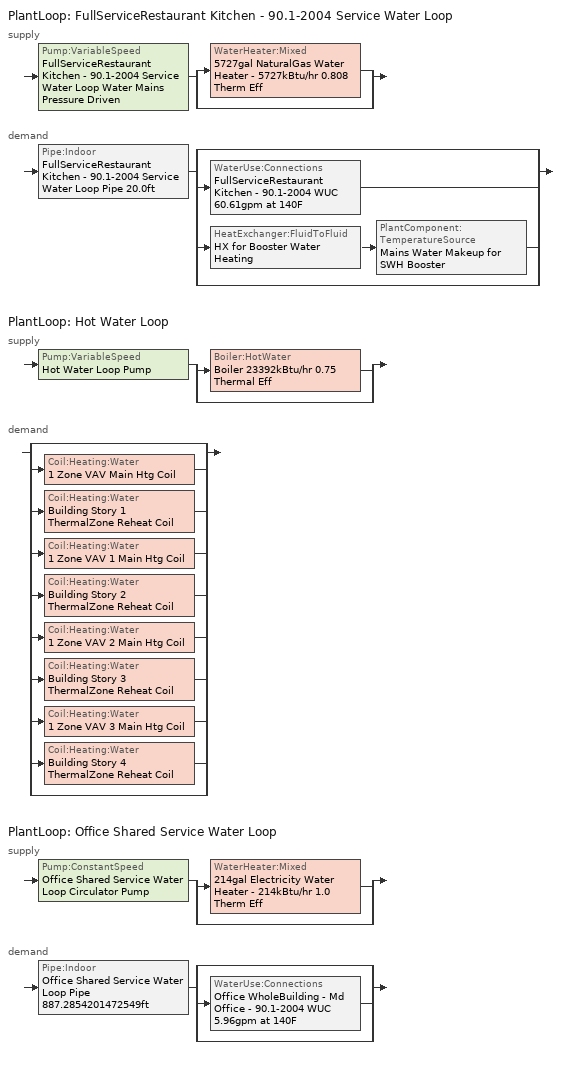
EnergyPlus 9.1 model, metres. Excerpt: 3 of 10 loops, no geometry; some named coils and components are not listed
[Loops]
PlantLoop 'FullServiceRestaurant Kitchen - 90.1-2004 Service Water Loop'
 supply: Pump:VariableSpeed 'FullServiceRestaurant Kitchen - 90.1-2004 Service Water Loop Water Mains Pressure Driven' > split
  | WaterHeater:Mixed '5727gal NaturalGas Water Heater - 5727kBtu/hr 0.808 Therm Eff'
  | bypass
 demand: Pipe:Indoor 'FullServiceRestaurant Kitchen - 90.1-2004 Service Water Loop Pipe 20.0ft' > split
  | bypass
  | WaterUse:Connections 'FullServiceRestaurant Kitchen - 90.1-2004 WUC 60.61gpm at 140F'
  | HeatExchanger:FluidToFluid 'HX for Booster Water Heating' > PlantComponent:TemperatureSource 'Mains Water Makeup for SWH Booster'
  | bypass
PlantLoop 'Hot Water Loop'
 supply: Pump:VariableSpeed 'Hot Water Loop Pump' > split
  | Boiler:HotWater 'Boiler 23392kBtu/hr 0.75 Thermal Eff'
  | bypass
 demand: split
  | bypass
  | Coil:Heating:Water '1 Zone VAV Main Htg Coil'
  | Coil:Heating:Water 'Building Story 1 ThermalZone Reheat Coil'
  | Coil:Heating:Water '1 Zone VAV 1 Main Htg Coil'
  | Coil:Heating:Water 'Building Story 2 ThermalZone Reheat Coil'
  | Coil:Heating:Water '1 Zone VAV 2 Main Htg Coil'
  | Coil:Heating:Water 'Building Story 3 ThermalZone Reheat Coil'
  | Coil:Heating:Water '1 Zone VAV 3 Main Htg Coil'
  | Coil:Heating:Water 'Building Story 4 ThermalZone Reheat Coil'
  | bypass
PlantLoop 'Office Shared Service Water Loop'
 supply: Pump:ConstantSpeed 'Office Shared Service Water Loop Circulator Pump' > split
  | WaterHeater:Mixed '214gal Electricity Water Heater - 214kBtu/hr 1.0 Therm Eff'
  | bypass
 demand: Pipe:Indoor 'Office Shared Service Water Loop Pipe 887.2854201472549ft' > split
  | bypass
  | WaterUse:Connections 'Office WholeBuilding - Md Office - 90.1-2004 WUC 5.96gpm at 140F'
  | bypass
[Material] Roughness=Smooth; Thickness {m}=0.001143; Conductivity {W/m-K}=386; Density {kg/m3}=8906.27; Specific Heat {J/kg-K}=385.1856; Thermal Absorptance=0.9; Solar Absorptance=0.7; Visible Absorptance=0.7
Copper pipe 0.75in type L; Copper pipe 0.75in type L 1
[Construction]
Uninsulated copper pipe 0.75in type L: Copper pipe 0.75in type L
Uninsulated copper pipe 0.75in type L 1: Copper pipe 0.75in type L 1
[Coil:Heating:Water] Availability Schedule=Always On Discrete; U-Factor Times Area Value {W/K}=Autosize; Maximum Water Flow Rate {m3/s}=Autosize; Performance Input Method=UFactorTimesAreaAndDesignWaterFlowRate; Rated Capacity {W}=Autosize; Rated Inlet Water Temperature {C}=82.2222; Rated Inlet Air Temperature {C}=12.7778; Rated Outlet Water Temperature {C}=71.1111; Rated Outlet Air Temperature {C}=40; Rated Ratio for Air and Water Convection=0.5
Building Story 1 ThermalZone Reheat Coil; Building Story 2 ThermalZone Reheat Coil; Building Story 3 ThermalZone Reheat Coil; Building Story 4 ThermalZone Reheat Coil
[SetpointManager:Scheduled] Control Variable=Temperature
Name | Schedule | Setpoint Node or NodeList
Service hot water setpoint manager | Service Water Loop Temp - 140F | FullServiceRestaurant Kitchen - 90.1-2004 Service Water Loop Supply Outlet Node
Hot Water Loop Setpoint Manager | Hot Water Loop Temp - 180F | Hot Water Loop Supply Outlet Node
Service hot water setpoint manager 1 | Service Water Loop Temp - 140F 1 | Office Shared Service Water Loop Supply Outlet Node
[PlantLoop] Fluid Type=Water; Minimum Loop Temperature {C}=10; Maximum Loop Flow Rate {m3/s}=Autosize; Minimum Loop Flow Rate {m3/s}=0; Plant Loop Volume {m3}=Autocalculate; Load Distribution Scheme=Optimal; Plant Loop Demand Calculation Scheme=SingleSetpoint
Name | Plant Equipment Operation Scheme | Maximum Loop Temperature {C}
FullServiceRestaurant Kitchen - 90.1-2004 Service Water Loop | FullServiceRestaurant Kitchen - 90.1-2004 Service Water Loop Operation Schemes | 60
Hot Water Loop | Hot Water Loop Operation Schemes | 100
Office Shared Service Water Loop | Office Shared Service Water Loop Operation Schemes | 60
[Sizing:Plant] Loop Type=Heating; Sizing Option=NonCoincident; Zone Timesteps in Averaging Window=1; Coincident Sizing Factor Mode=None
Name | Design Loop Exit Temperature {C} | Loop Design Temperature Difference {deltaC}
FullServiceRestaurant Kitchen - 90.1-2004 Service Water Loop; Office Shared Service Water Loop | 60 | 5
Hot Water Loop | 82.2222 | 11.1111
[Pump:ConstantSpeed]
Office Shared Service Water Loop Circulator Pump: Design Flow Rate {m3/s}=Autosize; Design Pump Head {Pa}=29890.7; Design Power Consumption {W}=Autosize; Motor Efficiency=0.825; Fraction of Motor Inefficiencies to Fluid Stream=0; Pump Control Type=Intermittent; Design Power Sizing Method=PowerPerFlowPerPressure; Design Electric Power per Unit Flow Rate {W/(m3/s)}=348701.1; Design Shaft Power per Unit Flow Rate per Unit Head=1.28205
[Pump:VariableSpeed] Design Maximum Flow Rate {m3/s}=Autosize; Design Power Consumption {W}=Autosize; Fraction of Motor Inefficiencies to Fluid Stream=0; Coefficient 1 of the Part Load Performance Curve=0; Coefficient 2 of the Part Load Performance Curve=1; Coefficient 3 of the Part Load Performance Curve=0; Coefficient 4 of the Part Load Performance Curve=0; Design Minimum Flow Rate {m3/s}=0; Skin Loss Radiative Fraction=0.5; Design Power Sizing Method=PowerPerFlowPerPressure; Design Electric Power per Unit Flow Rate {W/(m3/s)}=348701.1; Design Shaft Power per Unit Flow Rate per Unit Head=1.28205; Design Minimum Flow Rate Fraction=0
Name | Design Pump Head {Pa} | Motor Efficiency | Pump Control Type
FullServiceRestaurant Kitchen - 90.1-2004 Service Water Loop Water Mains Pressure Driven | 0.001 | 0.825 | Continuous
Hot Water Loop Pump | 179344 | 0.93 | Intermittent
[PlantEquipmentOperationSchemes] Control Scheme Object Type 1=PlantEquipmentOperation:HeatingLoad; Control Scheme Schedule Name 1=Always On Discrete
Name | Control Scheme Name 1
FullServiceRestaurant Kitchen - 90.1-2004 Service Water Loop Operation Schemes | FullServiceRestaurant Kitchen - 90.1-2004 Service Water Loop Heating Operation Scheme
Hot Water Loop Operation Schemes | Hot Water Loop Heating Operation Scheme
Office Shared Service Water Loop Operation Schemes | Office Shared Service Water Loop Heating Operation Scheme
[PlantEquipmentList]
FullServiceRestaurant Kitchen - 90.1-2004 Service Water Loop Heating Equipment List: WaterHeater:Mixed, 5727gal NaturalGas Water Heater - 5727kBtu/hr 0.808 Therm Eff
Hot Water Loop Heating Equipment List: Boiler:HotWater, Boiler 23392kBtu/hr 0.75 Thermal Eff
Office Shared Service Water Loop Heating Equipment List: WaterHeater:Mixed, 214gal Electricity Water Heater - 214kBtu/hr 1.0 Therm Eff
[WaterHeater:Mixed] Deadband Temperature Difference {deltaC}=2; Maximum Temperature Limit {C}=60; Heater Control Type=Cycle; Heater Ignition Minimum Flow Rate {m3/s}=0; Heater Ignition Delay {s}=0; Off Cycle Parasitic Fuel Consumption Rate {W}=0; Off Cycle Parasitic Heat Fraction to Tank=0; On Cycle Parasitic Fuel Consumption Rate {W}=0; On Cycle Parasitic Heat Fraction to Tank=0; Ambient Temperature Indicator=Schedule; Off Cycle Loss Fraction to Zone=1; On Cycle Loss Fraction to Zone=1; Use Side Effectiveness=1; Source Side Effectiveness=1; Use Side Design Flow Rate {m3/s}=Autosize; Source Side Design Flow Rate {m3/s}=Autosize; Indirect Water Heating Recovery Time {hr}=1.5; Source Side Flow Control Mode=IndirectHeatPrimarySetpoint
Name | Tank Volume {m3} | Setpoint Temperature Schedule | Heater Maximum Capacity {W} | Heater Fuel Type | Heater Thermal Efficiency | Off Cycle Parasitic Fuel Type | On Cycle Parasitic Fuel Type | Ambient Temperature Schedule | Off Cycle Loss Coefficient to Ambient Temperature {W/K} | On Cycle Loss Coefficient to Ambient Temperature {W/K}
5727gal NaturalGas Water Heater - 5727kBtu/hr 0.808 Therm Eff | 21.6802 | Service Water Loop Temp - 140F | 1.67851e+06 | NaturalGas | 0.808397 | NaturalGas | NaturalGas | Water Heater Ambient Temp Schedule - 71.6f | 453.02 | 453.02
214gal Electricity Water Heater - 214kBtu/hr 1.0 Therm Eff | 0.810308 | Service Water Loop Temp - 140F 1 | 62735 | Electricity | 1 | Electricity | Electricity | Water Heater Ambient Temp Schedule - 71.6f 1 | 4.0098 | 4.0098
[WaterUse:Connections]
Name | Water Use Equipment Name 1
FullServiceRestaurant Kitchen - 90.1-2004 WUC 60.61gpm at 140F | FullServiceRestaurant Kitchen - 90.1-2004 Service Water Use 60.61gpm at 140F
Office WholeBuilding - Md Office - 90.1-2004 WUC 5.96gpm at 140F | Office WholeBuilding - Md Office - 90.1-2004 Service Water Use 5.96gpm at 140F
[WaterUse:Equipment] Sensible Fraction Schedule=Fraction Sensible - 0.2; Latent Fraction Schedule=Fraction Latent - 0.05
Name | Peak Flow Rate {m3/s} | Flow Rate Fraction Schedule | Target Temperature Schedule
FullServiceRestaurant Kitchen - 90.1-2004 Service Water Use 60.61gpm at 140F | 0.00382367 | RestaurantSitDown BLDG_SWH_SCH | Mixed Water At Faucet Temp - 140F
Office WholeBuilding - Md Office - 90.1-2004 Service Water Use 5.96gpm at 140F | 0.000376083 | OfficeMedium BLDG_SWH_SCH | Mixed Water At Faucet Temp - 140F 1
[PlantEquipmentOperation:HeatingLoad] Load Range Lower Limit 1 {W}=0; Load Range Upper Limit 1 {W}=1000000000
Name | Range Equipment List Name 1
FullServiceRestaurant Kitchen - 90.1-2004 Service Water Loop Heating Operation Scheme | FullServiceRestaurant Kitchen - 90.1-2004 Service Water Loop Heating Equipment List
Hot Water Loop Heating Operation Scheme | Hot Water Loop Heating Equipment List
Office Shared Service Water Loop Heating Operation Scheme | Office Shared Service Water Loop Heating Equipment List
[Pipe:Indoor] Environment Type=Schedule; Pipe Inside Diameter {m}=0.019939
Name | Construction | Ambient Temperature Schedule | Ambient Air Velocity Schedule | Pipe Length {m}
FullServiceRestaurant Kitchen - 90.1-2004 Service Water Loop Pipe 20.0ft | Uninsulated copper pipe 0.75in type L | FullServiceRestaurant Kitchen - 90.1-2004 Service Water Loop Piping Air Temp - 70F | FullServiceRestaurant Kitchen - 90.1-2004 Service Water Loop Piping Air Velocity - 0.67mph | 6.096
Office Shared Service Water Loop Pipe 887.2854201472549ft | Uninsulated copper pipe 0.75in type L 1 | Office Shared Service Water Loop Piping Air Temp - 70F | Office Shared Service Water Loop Piping Air Velocity - 0.67mph | 270.445
[PlantComponent:TemperatureSource]
Mains Water Makeup for SWH Booster: Design Volume Flow Rate {m3/s}=Autosize; Temperature Specification Type=Scheduled; Source Temperature {C}=8; Source Temperature Schedule=Mains Water Temperature
[Boiler:HotWater]
Boiler 23392kBtu/hr 0.75 Thermal Eff: Fuel Type=NaturalGas; Nominal Capacity {W}=Autosize; Nominal Thermal Efficiency=0.75; Efficiency Curve Temperature Evaluation Variable=LeavingBoiler; Normalized Boiler Efficiency Curve=Boiler with No Minimum Turndown; Design Water Flow Rate {m3/s}=Autosize; Minimum Part Load Ratio=0; Maximum Part Load Ratio=1.2; Optimum Part Load Ratio=1; Water Outlet Upper Temperature Limit {C}=95; Boiler Flow Mode=LeavingSetpointModulated; Parasitic Electric Load {W}=0; Sizing Factor=1
[Schedule:Day:Interval]
Fraction Latent - 0.05 Default: No, 24:00, 0.05
Fraction Sensible - 0.2 Default: No, 24:00, 0.2
FullServiceRestaurant Kitchen - 90.1-2004 Service Water Loop Piping Air Temp - 70F Default; Office Shared Service Water Loop Piping Air Temp - 70F Default: No, 24:00, 21.1111
FullServiceRestaurant Kitchen - 90.1-2004 Service Water Loop Piping Air Velocity - 0.67mph Default; Office Shared Service Water Loop Piping Air Velocity - 0.67mph Default: No, 24:00, 0.3
Hot Water Loop Temp - 180F Default: No, 24:00, 82.2222
Mixed Water At Faucet Temp - 140F Default; Mixed Water At Faucet Temp - 140F Default 1; Service Water Loop Temp - 140F Default; Service Water Loop Temp - 140F Default 1: No, 24:00, 60
OfficeMedium BLDG_SWH_SCH Default: No, 06:00, 0, 11:00, 0.04, 13:00, 0.06, 14:00, 0.09, 15:00, 0.06, 18:00, 0.04, 24:00, 0
OfficeMedium BLDG_SWH_SCH SmrDsn|Wkdy Day; OfficeMedium BLDG_SWH_SCH Summer Design Day: No, 06:00, 0, 07:00, 0.07, 08:00, 0.19, 09:00, 0.35, 10:00, 0.38, 11:00, 0.39, 12:00, 0.47, 13:00, 0.57, 14:00, 0.54, 15:00, 0.34, 16:00, 0.33, 17:00, 0.44, 18:00, 0.26, 19:00, 0.21, 20:00, 0.15, 21:00, 0.17, 22:00, 0.08, 24:00, 0.05
OfficeMedium BLDG_SWH_SCH Winter Design Day; OfficeMedium BLDG_SWH_SCH WntrDsn|Sat Day: No, 06:00, 0, 07:00, 0.07, 08:00, 0.11, 09:00, 0.15, 10:00, 0.21, 11:00, 0.19, 12:00, 0.23, 13:00, 0.2, 14:00, 0.19, 15:00, 0.15, 16:00, 0.13, 17:00, 0.14, 19:00, 0.07, 24:00, 0
RestaurantSitDown BLDG_SWH_SCH Default: No, 01:00, 0.25, 06:00, 0, 10:00, 0.15, 12:00, 0.5, 14:00, 0.4, 17:00, 0.3, 18:00, 0.4, 20:00, 0.5, 21:00, 0.4, 22:00, 0.5, 23:00, 0.4, 24:00, 0.2
RestaurantSitDown BLDG_SWH_SCH SmrDsn|Wkdy Day; RestaurantSitDown BLDG_SWH_SCH Summer Design Day: No, 01:00, 0.2, 06:00, 0, 07:00, 0.15, 08:00, 0.6, 09:00, 0.55, 10:00, 0.45, 11:00, 0.4, 12:00, 0.45, 13:00, 0.4, 14:00, 0.35, 17:00, 0.3, 18:00, 0.4, 19:00, 0.55, 20:00, 0.6, 21:00, 0.5, 22:00, 0.55, 23:00, 0.45, 24:00, 0.25
RestaurantSitDown BLDG_SWH_SCH Winter Design Day; RestaurantSitDown BLDG_SWH_SCH WntrDsn|Sat Day: No, 01:00, 0.2, 06:00, 0, 09:00, 0.15, 10:00, 0.5, 11:00, 0.45, 13:00, 0.5, 14:00, 0.45, 16:00, 0.4, 17:00, 0.35, 18:00, 0.4, 20:00, 0.55, 21:00, 0.5, 22:00, 0.55, 23:00, 0.4, 24:00, 0.3
Water Heater Ambient Temp Schedule - 71.6f Default; Water Heater Ambient Temp Schedule - 71.6f Default 1: No, 24:00, 22
[Schedule:Week:Daily]
Fraction Latent - 0.05 Week Rule - Jan1-Dec31: Fraction Latent - 0.05 Default, Fraction Latent - 0.05 Default, Fraction Latent - 0.05 Default, Fraction Latent - 0.05 Default, Fraction Latent - 0.05 Default, Fraction Latent - 0.05 Default, Fraction Latent - 0.05 Default, Fraction Latent - 0.05 Default, Fraction Latent - 0.05 Default, Fraction Latent - 0.05 Default, Fraction Latent - 0.05 Default, Fraction Latent - 0.05 Default
Fraction Sensible - 0.2 Week Rule - Jan1-Dec31: Fraction Sensible - 0.2 Default, Fraction Sensible - 0.2 Default, Fraction Sensible - 0.2 Default, Fraction Sensible - 0.2 Default, Fraction Sensible - 0.2 Default, Fraction Sensible - 0.2 Default, Fraction Sensible - 0.2 Default, Fraction Sensible - 0.2 Default, Fraction Sensible - 0.2 Default, Fraction Sensible - 0.2 Default, Fraction Sensible - 0.2 Default, Fraction Sensible - 0.2 Default
FullServiceRestaurant Kitchen - 90.1-2004 Service Water Loop Piping Air Temp - 70F Week Rule - Jan1-Dec31: FullServiceRestaurant Kitchen - 90.1-2004 Service Water Loop Piping Air Temp - 70F Default, FullServiceRestaurant Kitchen - 90.1-2004 Service Water Loop Piping Air Temp - 70F Default, FullServiceRestaurant Kitchen - 90.1-2004 Service Water Loop Piping Air Temp - 70F Default, FullServiceRestaurant Kitchen - 90.1-2004 Service Water Loop Piping Air Temp - 70F Default, FullServiceRestaurant Kitchen - 90.1-2004 Service Water Loop Piping Air Temp - 70F Default, FullServiceRestaurant Kitchen - 90.1-2004 Service Water Loop Piping Air Temp - 70F Default, FullServiceRestaurant Kitchen - 90.1-2004 Service Water Loop Piping Air Temp - 70F Default, FullServiceRestaurant Kitchen - 90.1-2004 Service Water Loop Piping Air Temp - 70F Default, FullServiceRestaurant Kitchen - 90.1-2004 Service Water Loop Piping Air Temp - 70F Default, FullServiceRestaurant Kitchen - 90.1-2004 Service Water Loop Piping Air Temp - 70F Default, FullServiceRestaurant Kitchen - 90.1-2004 Service Water Loop Piping Air Temp - 70F Default, FullServiceRestaurant Kitchen - 90.1-2004 Service Water Loop Piping Air Temp - 70F Default
FullServiceRestaurant Kitchen - 90.1-2004 Service Water Loop Piping Air Velocity - 0.67mph Week Rule - Jan1-Dec31: FullServiceRestaurant Kitchen - 90.1-2004 Service Water Loop Piping Air Velocity - 0.67mph Default, FullServiceRestaurant Kitchen - 90.1-2004 Service Water Loop Piping Air Velocity - 0.67mph Default, FullServiceRestaurant Kitchen - 90.1-2004 Service Water Loop Piping Air Velocity - 0.67mph Default, FullServiceRestaurant Kitchen - 90.1-2004 Service Water Loop Piping Air Velocity - 0.67mph Default, FullServiceRestaurant Kitchen - 90.1-2004 Service Water Loop Piping Air Velocity - 0.67mph Default, FullServiceRestaurant Kitchen - 90.1-2004 Service Water Loop Piping Air Velocity - 0.67mph Default, FullServiceRestaurant Kitchen - 90.1-2004 Service Water Loop Piping Air Velocity - 0.67mph Default, FullServiceRestaurant Kitchen - 90.1-2004 Service Water Loop Piping Air Velocity - 0.67mph Default, FullServiceRestaurant Kitchen - 90.1-2004 Service Water Loop Piping Air Velocity - 0.67mph Default, FullServiceRestaurant Kitchen - 90.1-2004 Service Water Loop Piping Air Velocity - 0.67mph Default, FullServiceRestaurant Kitchen - 90.1-2004 Service Water Loop Piping Air Velocity - 0.67mph Default, FullServiceRestaurant Kitchen - 90.1-2004 Service Water Loop Piping Air Velocity - 0.67mph Default
Hot Water Loop Temp - 180F Week Rule - Jan1-Dec31: Hot Water Loop Temp - 180F Default, Hot Water Loop Temp - 180F Default, Hot Water Loop Temp - 180F Default, Hot Water Loop Temp - 180F Default, Hot Water Loop Temp - 180F Default, Hot Water Loop Temp - 180F Default, Hot Water Loop Temp - 180F Default, Hot Water Loop Temp - 180F Default, Hot Water Loop Temp - 180F Default, Hot Water Loop Temp - 180F Default, Hot Water Loop Temp - 180F Default, Hot Water Loop Temp - 180F Default
Mixed Water At Faucet Temp - 140F Week Rule - Jan1-Dec31: Mixed Water At Faucet Temp - 140F Default, Mixed Water At Faucet Temp - 140F Default, Mixed Water At Faucet Temp - 140F Default, Mixed Water At Faucet Temp - 140F Default, Mixed Water At Faucet Temp - 140F Default, Mixed Water At Faucet Temp - 140F Default, Mixed Water At Faucet Temp - 140F Default, Mixed Water At Faucet Temp - 140F Default, Mixed Water At Faucet Temp - 140F Default, Mixed Water At Faucet Temp - 140F Default, Mixed Water At Faucet Temp - 140F Default, Mixed Water At Faucet Temp - 140F Default
Mixed Water At Faucet Temp - 140F 1 Week Rule - Jan1-Dec31: Mixed Water At Faucet Temp - 140F Default 1, Mixed Water At Faucet Temp - 140F Default 1, Mixed Water At Faucet Temp - 140F Default 1, Mixed Water At Faucet Temp - 140F Default 1, Mixed Water At Faucet Temp - 140F Default 1, Mixed Water At Faucet Temp - 140F Default 1, Mixed Water At Faucet Temp - 140F Default 1, Mixed Water At Faucet Temp - 140F Default 1, Mixed Water At Faucet Temp - 140F Default 1, Mixed Water At Faucet Temp - 140F Default 1, Mixed Water At Faucet Temp - 140F Default 1, Mixed Water At Faucet Temp - 140F Default 1
Office Shared Service Water Loop Piping Air Temp - 70F Week Rule - Jan1-Dec31: Office Shared Service Water Loop Piping Air Temp - 70F Default, Office Shared Service Water Loop Piping Air Temp - 70F Default, Office Shared Service Water Loop Piping Air Temp - 70F Default, Office Shared Service Water Loop Piping Air Temp - 70F Default, Office Shared Service Water Loop Piping Air Temp - 70F Default, Office Shared Service Water Loop Piping Air Temp - 70F Default, Office Shared Service Water Loop Piping Air Temp - 70F Default, Office Shared Service Water Loop Piping Air Temp - 70F Default, Office Shared Service Water Loop Piping Air Temp - 70F Default, Office Shared Service Water Loop Piping Air Temp - 70F Default, Office Shared Service Water Loop Piping Air Temp - 70F Default, Office Shared Service Water Loop Piping Air Temp - 70F Default
Office Shared Service Water Loop Piping Air Velocity - 0.67mph Week Rule - Jan1-Dec31: Office Shared Service Water Loop Piping Air Velocity - 0.67mph Default, Office Shared Service Water Loop Piping Air Velocity - 0.67mph Default, Office Shared Service Water Loop Piping Air Velocity - 0.67mph Default, Office Shared Service Water Loop Piping Air Velocity - 0.67mph Default, Office Shared Service Water Loop Piping Air Velocity - 0.67mph Default, Office Shared Service Water Loop Piping Air Velocity - 0.67mph Default, Office Shared Service Water Loop Piping Air Velocity - 0.67mph Default, Office Shared Service Water Loop Piping Air Velocity - 0.67mph Default, Office Shared Service Water Loop Piping Air Velocity - 0.67mph Default, Office Shared Service Water Loop Piping Air Velocity - 0.67mph Default, Office Shared Service Water Loop Piping Air Velocity - 0.67mph Default, Office Shared Service Water Loop Piping Air Velocity - 0.67mph Default
OfficeMedium BLDG_SWH_SCH Week Rule - Jan1-Dec31: OfficeMedium BLDG_SWH_SCH Default, OfficeMedium BLDG_SWH_SCH SmrDsn|Wkdy Day, OfficeMedium BLDG_SWH_SCH SmrDsn|Wkdy Day, OfficeMedium BLDG_SWH_SCH SmrDsn|Wkdy Day, OfficeMedium BLDG_SWH_SCH SmrDsn|Wkdy Day, OfficeMedium BLDG_SWH_SCH SmrDsn|Wkdy Day, OfficeMedium BLDG_SWH_SCH WntrDsn|Sat Day, OfficeMedium BLDG_SWH_SCH Default, OfficeMedium BLDG_SWH_SCH Summer Design Day, OfficeMedium BLDG_SWH_SCH Winter Design Day, OfficeMedium BLDG_SWH_SCH Default, OfficeMedium BLDG_SWH_SCH Default
RestaurantSitDown BLDG_SWH_SCH Week Rule - Jan1-Dec31: RestaurantSitDown BLDG_SWH_SCH Default, RestaurantSitDown BLDG_SWH_SCH SmrDsn|Wkdy Day, RestaurantSitDown BLDG_SWH_SCH SmrDsn|Wkdy Day, RestaurantSitDown BLDG_SWH_SCH SmrDsn|Wkdy Day, RestaurantSitDown BLDG_SWH_SCH SmrDsn|Wkdy Day, RestaurantSitDown BLDG_SWH_SCH SmrDsn|Wkdy Day, RestaurantSitDown BLDG_SWH_SCH WntrDsn|Sat Day, RestaurantSitDown BLDG_SWH_SCH Default, RestaurantSitDown BLDG_SWH_SCH Summer Design Day, RestaurantSitDown BLDG_SWH_SCH Winter Design Day, RestaurantSitDown BLDG_SWH_SCH Default, RestaurantSitDown BLDG_SWH_SCH Default
Service Water Loop Temp - 140F Week Rule - Jan1-Dec31: Service Water Loop Temp - 140F Default, Service Water Loop Temp - 140F Default, Service Water Loop Temp - 140F Default, Service Water Loop Temp - 140F Default, Service Water Loop Temp - 140F Default, Service Water Loop Temp - 140F Default, Service Water Loop Temp - 140F Default, Service Water Loop Temp - 140F Default, Service Water Loop Temp - 140F Default, Service Water Loop Temp - 140F Default, Service Water Loop Temp - 140F Default, Service Water Loop Temp - 140F Default
Service Water Loop Temp - 140F 1 Week Rule - Jan1-Dec31: Service Water Loop Temp - 140F Default 1, Service Water Loop Temp - 140F Default 1, Service Water Loop Temp - 140F Default 1, Service Water Loop Temp - 140F Default 1, Service Water Loop Temp - 140F Default 1, Service Water Loop Temp - 140F Default 1, Service Water Loop Temp - 140F Default 1, Service Water Loop Temp - 140F Default 1, Service Water Loop Temp - 140F Default 1, Service Water Loop Temp - 140F Default 1, Service Water Loop Temp - 140F Default 1, Service Water Loop Temp - 140F Default 1
Water Heater Ambient Temp Schedule - 71.6f Week Rule - Jan1-Dec31: Water Heater Ambient Temp Schedule - 71.6f Default, Water Heater Ambient Temp Schedule - 71.6f Default, Water Heater Ambient Temp Schedule - 71.6f Default, Water Heater Ambient Temp Schedule - 71.6f Default, Water Heater Ambient Temp Schedule - 71.6f Default, Water Heater Ambient Temp Schedule - 71.6f Default, Water Heater Ambient Temp Schedule - 71.6f Default, Water Heater Ambient Temp Schedule - 71.6f Default, Water Heater Ambient Temp Schedule - 71.6f Default, Water Heater Ambient Temp Schedule - 71.6f Default, Water Heater Ambient Temp Schedule - 71.6f Default, Water Heater Ambient Temp Schedule - 71.6f Default
Water Heater Ambient Temp Schedule - 71.6f 1 Week Rule - Jan1-Dec31: Water Heater Ambient Temp Schedule - 71.6f Default 1, Water Heater Ambient Temp Schedule - 71.6f Default 1, Water Heater Ambient Temp Schedule - 71.6f Default 1, Water Heater Ambient Temp Schedule - 71.6f Default 1, Water Heater Ambient Temp Schedule - 71.6f Default 1, Water Heater Ambient Temp Schedule - 71.6f Default 1, Water Heater Ambient Temp Schedule - 71.6f Default 1, Water Heater Ambient Temp Schedule - 71.6f Default 1, Water Heater Ambient Temp Schedule - 71.6f Default 1, Water Heater Ambient Temp Schedule - 71.6f Default 1, Water Heater Ambient Temp Schedule - 71.6f Default 1, Water Heater Ambient Temp Schedule - 71.6f Default 1
[Schedule:Year]
Fraction Latent - 0.05: Fraction Latent - 0.05 Week Rule - Jan1-Dec31, 1, 1, 12, 31
Fraction Sensible - 0.2: Fraction Sensible - 0.2 Week Rule - Jan1-Dec31, 1, 1, 12, 31
FullServiceRestaurant Kitchen - 90.1-2004 Service Water Loop Piping Air Temp - 70F: FullServiceRestaurant Kitchen - 90.1-2004 Service Water Loop Piping Air Temp - 70F Week Rule - Jan1-Dec31, 1, 1, 12, 31
FullServiceRestaurant Kitchen - 90.1-2004 Service Water Loop Piping Air Velocity - 0.67mph: FullServiceRestaurant Kitchen - 90.1-2004 Service Water Loop Piping Air Velocity - 0.67mph Week Rule - Jan1-Dec31, 1, 1, 12, 31
Hot Water Loop Temp - 180F: Hot Water Loop Temp - 180F Week Rule - Jan1-Dec31, 1, 1, 12, 31
Mixed Water At Faucet Temp - 140F: Mixed Water At Faucet Temp - 140F Week Rule - Jan1-Dec31, 1, 1, 12, 31
Mixed Water At Faucet Temp - 140F 1: Mixed Water At Faucet Temp - 140F 1 Week Rule - Jan1-Dec31, 1, 1, 12, 31
Office Shared Service Water Loop Piping Air Temp - 70F: Office Shared Service Water Loop Piping Air Temp - 70F Week Rule - Jan1-Dec31, 1, 1, 12, 31
Office Shared Service Water Loop Piping Air Velocity - 0.67mph: Office Shared Service Water Loop Piping Air Velocity - 0.67mph Week Rule - Jan1-Dec31, 1, 1, 12, 31
OfficeMedium BLDG_SWH_SCH: OfficeMedium BLDG_SWH_SCH Week Rule - Jan1-Dec31, 1, 1, 12, 31
RestaurantSitDown BLDG_SWH_SCH: RestaurantSitDown BLDG_SWH_SCH Week Rule - Jan1-Dec31, 1, 1, 12, 31
Service Water Loop Temp - 140F: Service Water Loop Temp - 140F Week Rule - Jan1-Dec31, 1, 1, 12, 31
Service Water Loop Temp - 140F 1: Service Water Loop Temp - 140F 1 Week Rule - Jan1-Dec31, 1, 1, 12, 31
Water Heater Ambient Temp Schedule - 71.6f: Water Heater Ambient Temp Schedule - 71.6f Week Rule - Jan1-Dec31, 1, 1, 12, 31
Water Heater Ambient Temp Schedule - 71.6f 1: Water Heater Ambient Temp Schedule - 71.6f 1 Week Rule - Jan1-Dec31, 1, 1, 12, 31
[Schedule:Constant]
Name | Hourly Value
Always On Discrete | 1
Mains Water Temperature | 10
[Curve:Cubic]
Boiler with No Minimum Turndown: Coefficient1 Constant=0.7463; Coefficient2 x=1.3196; Coefficient3 x**2=-2.2154; Coefficient4 x**3=1.1674; Minimum Value of x {BasedOnField A2}=0; Maximum Value of x {BasedOnField A2}=1.3
